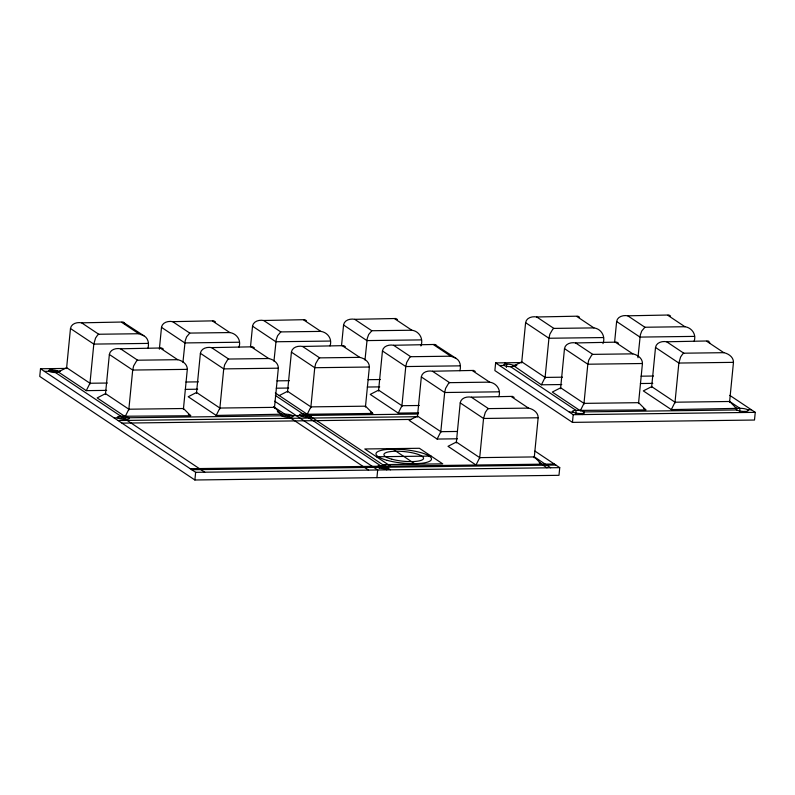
<?xml version="1.0" encoding="UTF-8"?>
<svg xmlns="http://www.w3.org/2000/svg" width="795" height="795" viewBox="0 0 795 795"><rect width="100%" height="100%" fill="white"/><g stroke="black" fill="none" stroke-linecap="round" stroke-linejoin="round"><path stroke-width="1.19" d="M66.979 368.413L40.505 368.751L39.75 376.433L194.884 479.991L558.984 475.321L559.74 467.649L534.946 451.093M66.551 368.582L70.477 328.524C71.232 323.466 77.284 321.905 81.627 322.83L122.728 322.015L143.885 335.758C148.387 338.233 149.192 343.659 147.95 348.25M89.885 384.154L93.81 344.096L95.569 338.034L97.626 335.073L98.739 334.248L138.787 333.731L143.885 335.758M105.437 394.539L109.362 354.481C110.117 349.422 116.169 347.862 120.512 348.786L161.614 347.972L163.293 348.985M128.77 410.121L132.695 370.053L133.63 365.929L136.511 361.029L137.624 360.205L177.673 359.698C182.323 360.622 187.461 364.13 187.312 369.357L183.387 409.415M159.368 349.204L161.504 327.351C162.25 322.293 168.311 320.733 172.654 321.657L213.756 320.842L215.435 321.856M182.93 362.351L185.175 340.866L186.587 336.861L189.757 333.085L229.815 332.568C236.642 333.483 241.531 340.349 238.977 347.087M196.464 393.376L200.39 353.308C201.135 348.26 207.197 346.7 211.54 347.614L252.641 346.809L254.32 347.822M194.884 479.991L195.64 472.319L40.505 368.751M219.798 408.948L223.723 368.89L224.657 364.756L227.539 359.867L228.642 359.042L268.7 358.525C273.341 359.449 278.488 362.957 278.339 368.184L274.414 408.252M250.505 346.819L252.532 326.189C253.277 321.13 259.339 319.57 263.682 320.494L304.783 319.679L306.463 320.693M273.957 361.188L276.203 339.703L277.614 335.699L280.784 331.913L320.842 331.396C327.669 332.31 332.558 339.177 330.005 345.914M287.492 392.203L291.417 352.145C292.163 347.087 298.224 345.527 302.567 346.451L343.669 345.636L345.338 346.65M310.815 407.785L314.75 367.717L315.685 363.593L318.566 358.694L319.67 357.869L359.728 357.362C364.368 358.277 369.506 361.795 369.367 367.022L365.432 407.08M341.532 345.656L343.559 325.016C344.305 319.958 350.366 318.397 354.699 319.322L395.811 318.507L397.48 319.52M364.984 360.016L367.23 338.531L368.642 334.526L371.812 330.74L411.86 330.233C419.343 331.177 423.715 338.928 420.913 345.964M378.519 391.041L382.445 350.973C383.19 345.924 389.252 344.354 393.585 345.278L434.696 344.464L455.843 358.207C460.345 360.691 461.16 366.117 459.917 370.709M376.929 477.656L377.685 469.984L274.682 401.217M401.843 406.613L405.778 366.555L406.712 362.421L409.594 357.531L410.697 356.707L450.745 356.19L455.843 358.207M417.405 416.997L421.33 376.939C422.075 371.881 428.137 370.321 432.47 371.245L473.582 370.43L475.251 371.444M440.728 432.569L444.663 392.511L445.597 388.387L448.479 383.488L449.582 382.663L489.631 382.147C496.468 383.061 501.347 389.928 498.803 396.665M456.29 442.954L460.216 402.896C460.961 397.838 467.023 396.278 471.356 397.202L512.467 396.387L514.136 397.401M479.614 458.536L483.549 418.468L485.298 412.406L487.365 409.445L488.468 408.62L528.516 408.113C533.167 409.037 538.304 412.545 538.155 417.772L534.23 457.831M522.116 362.57L495.633 362.908L494.878 370.589L572.45 422.374L754.495 420.038L755.25 412.357L729.81 395.373M506.385 367.399L506.703 364.11L504.736 362.798M521.679 362.739L525.604 322.681C526.36 317.622 532.421 316.062 536.754 316.986L577.856 316.172L579.535 317.185M545.012 378.321L548.938 338.253L549.872 334.129L552.764 329.229L553.867 328.405L593.915 327.898C601.388 328.842 605.77 336.593 602.958 343.629M560.564 388.705L564.49 348.637C565.245 343.589 571.307 342.019 575.64 342.943L616.741 342.128L618.421 343.142M572.45 422.374L573.195 414.692L495.633 362.908M575.759 413.718L576.077 410.419L510.539 366.674M583.898 404.277L587.823 364.219L588.757 360.085L591.649 355.196L592.752 354.371L632.8 353.854C637.451 354.779 642.589 358.287 642.44 363.514L638.514 403.572M583.659 414.106L583.878 411.909L736.796 409.952M614.615 342.148L616.632 321.508C617.387 316.46 623.439 314.899 627.782 315.814L668.883 315.009L670.563 316.022M637.948 357.73L640.303 335.023L641.724 331.028L644.894 327.242L684.942 326.725C691.779 327.639 696.659 334.506 694.105 341.244M651.592 387.533L655.517 347.475C656.273 342.416 662.324 340.856 666.667 341.78L707.769 340.966L708.703 341.204L709.955 343.221M674.925 403.105L678.851 363.047L680.609 356.985L682.667 354.023L683.78 353.199L723.828 352.682C728.478 353.606 733.616 357.124 733.467 362.351L729.542 402.409M739.598 411.611L739.926 408.322L729.681 401.485L675.015 402.21L651.681 386.628L643.324 390.901L671.318 409.594L740.254 408.312A6.002 1.461 5.6 0 1 747.181 409.495L747.896 409.902A6.002 1.461 5.6 0 1 745.65 411.403L744.269 411.452A6.002 1.461 5.6 0 1 737.333 410.26L736.627 409.852A6.002 1.461 5.6 0 1 736.856 408.749L729.631 401.505M561.767 384.541L541.405 384.8L512.805 365.144A4.939 1.202 5.6 0 0 507.21 364.1L506.037 364.12A4.939 1.202 5.6 0 0 503.911 365.303L504.437 365.64A4.939 1.202 5.6 0 0 510.042 366.674L511.215 366.654A4.939 1.202 5.6 0 0 513.411 366.107L521.768 361.834L545.102 377.416L562.482 377.188M89.974 383.25L66.641 367.678L58.283 371.951L57.677 370.977A4.939 1.202 5.6 0 0 52.072 369.943L50.91 369.963A4.939 1.202 5.6 0 0 48.783 371.146L49.31 371.484A4.939 1.202 5.6 0 0 54.915 372.517L56.077 372.497A4.939 1.202 5.6 0 0 58.283 371.951L86.277 390.643L89.974 383.25L107.345 383.031M125.163 416.6L128.86 409.216L183.476 408.511L190.701 415.755L120.602 416.262A6.002 1.461 5.6 0 0 117.431 417.584L117.938 417.991A6.002 1.461 5.6 0 0 124.487 419.372L125.968 419.382A6.002 1.461 5.6 0 0 129.138 418.061L128.631 417.653A6.002 1.461 5.6 0 0 125.163 416.6L97.169 397.907L105.526 393.634L128.86 409.216M216.19 415.427L219.887 408.044L274.494 407.348L281.728 414.592A6.002 1.461 5.6 0 0 281.5 415.696L282.205 416.103A6.002 1.461 5.6 0 0 289.132 417.286L290.523 417.246A6.002 1.461 5.6 0 0 292.759 415.745L292.053 415.338A6.002 1.461 5.6 0 0 285.127 414.145L216.19 415.427L188.196 396.745L196.554 392.472L219.887 408.044M310.905 406.881L307.218 414.265L302.647 413.927A6.002 1.461 5.6 0 0 299.477 415.238L299.993 415.656A6.002 1.461 5.6 0 0 306.542 417.037L310.328 416.759L311.302 416.123L310.676 415.318A6.002 1.461 5.6 0 0 307.218 414.265L372.756 413.42L365.521 406.175L310.905 406.881L287.581 391.299L279.214 395.572M401.932 405.708L378.599 390.136L370.241 394.409L398.245 413.092L401.932 405.708L419.313 405.49M440.818 431.675L417.484 416.093L409.127 420.366L437.131 439.059L440.818 431.675L456.956 431.466M479.703 457.632L476.016 465.015L448.012 446.323L456.37 442.05L479.703 457.632L534.319 456.926L541.554 464.171M541.405 384.8L545.102 377.416M580.29 410.757L583.987 403.373L638.604 402.677L645.828 409.922L575.729 410.419A6.002 1.461 5.6 0 0 572.559 411.74L573.066 412.148A6.002 1.461 5.6 0 0 579.625 413.529L581.095 413.539A6.002 1.461 5.6 0 0 584.265 412.227L583.759 411.81A6.002 1.461 5.6 0 0 580.29 410.757L552.296 392.064L560.654 387.801L583.987 403.373M671.318 409.594L675.015 402.21M148.427 343.4L93.81 344.096L70.477 328.524M239.454 342.228L184.838 342.933L161.504 327.351M330.481 341.055L275.865 341.761L252.532 326.189M421.509 339.892L366.892 340.588L343.559 325.016M603.554 337.557L548.938 338.253L525.604 322.681M694.582 336.384L639.965 337.09L616.632 321.508M187.312 369.357L132.695 370.053L109.362 354.481M278.339 368.184L223.723 368.89L200.39 353.308M369.367 367.022L314.75 367.717L291.417 352.145M460.385 365.849L405.778 366.555L382.445 350.973M642.44 363.514L587.823 364.219L564.49 348.637M733.467 362.351L678.851 363.047L655.517 347.475M44.391 371.345L60.46 371.146M499.518 365.511L504.139 365.452M513.113 365.332L516.83 365.283M513.411 366.107L515.885 366.078M185.96 382.017L198.372 381.858M276.988 380.855L289.4 380.696M368.015 379.682L380.427 379.523M641.088 376.184L653.5 376.025M86.277 390.643L106.639 390.375M185.245 389.371L197.657 389.212M276.272 388.198L288.684 388.04M367.3 387.036L379.712 386.877M640.382 383.528L652.794 383.369M499.27 391.816L444.663 392.511L421.33 376.939M398.245 413.092L418.597 412.834M114.182 417.941L418.091 414.036M569.309 412.098L572.947 412.048M747.727 409.813L751.364 409.763M118.067 420.535L417.186 416.699M573.195 414.692L755.25 412.357M538.155 417.772L483.549 418.468L460.216 402.896M121.953 423.129L411.134 419.422M437.131 439.059L457.483 438.79M376.452 456.767L431.069 456.072M382.653 464.628L442.726 463.853L419.402 448.281L364.786 448.976L390.444 466.118M190.194 468.682L554.294 464.012M191.744 469.726L555.854 465.055M195.64 472.319L559.74 467.649M667.83 315.307L684.942 326.725M706.715 341.264L723.828 352.682M627.782 315.814L644.894 327.242M666.667 341.78L683.78 353.199M744.597 411.442L746.147 412.476M735.305 407.716L736.856 408.749M576.802 316.47L593.915 327.898M615.688 342.436L632.8 353.854M536.754 316.986L553.867 328.405M575.64 342.943L592.752 354.371M643.503 408.362L645.828 409.922M580.747 413.539L582.298 414.583M394.757 318.805L411.86 330.233M433.643 344.772L450.745 356.19M472.528 370.728L489.631 382.147M511.414 396.685L528.516 408.113M354.699 319.322L371.812 330.74M393.585 345.278L410.697 356.707M432.47 371.245L449.582 382.663M471.356 397.202L488.468 408.62M533.992 456.648L550.637 467.768M539.219 462.62L546.99 467.808M303.73 319.978L320.842 331.396M342.615 345.934L359.728 357.362M263.682 320.494L280.784 331.913M302.567 346.451L319.67 357.869M370.42 411.87L372.756 413.42M212.702 321.14L229.815 332.568M251.588 347.107L268.7 358.525M392.094 448.628L415.427 464.21M172.654 321.657L189.757 333.085M211.54 347.614L228.642 359.042M275.318 392.969L390.434 469.815M275.348 395.473L386.787 469.865M273.53 406.642L368.582 470.103M277.346 411.661L281.728 414.592M121.675 322.313L138.787 333.731M160.56 348.27L177.673 359.698M81.627 322.83L98.739 334.248M120.512 348.786L137.624 360.205M188.365 414.205L190.701 415.755M49.608 368.632L204.732 472.2M435.62 344.712L436.366 345.487M123.662 322.253L124.914 324.271M379.543 468.056A5.625 1.371 5.6 0 0 388.457 467.947A5.625 1.371 5.6 0 0 380.706 465.8A5.625 1.371 5.6 0 0 379.543 468.056M387.125 460.335A27.845 6.777 5.6 0 0 431.278 459.768A27.845 6.777 5.6 0 0 392.869 449.145A27.845 6.777 5.6 0 0 387.125 460.335M391.875 459.212A19.885 4.84 5.6 0 0 423.407 458.814A19.885 4.84 5.6 0 0 395.98 451.222A19.885 4.84 5.6 0 0 391.875 459.212"/></g></svg>
